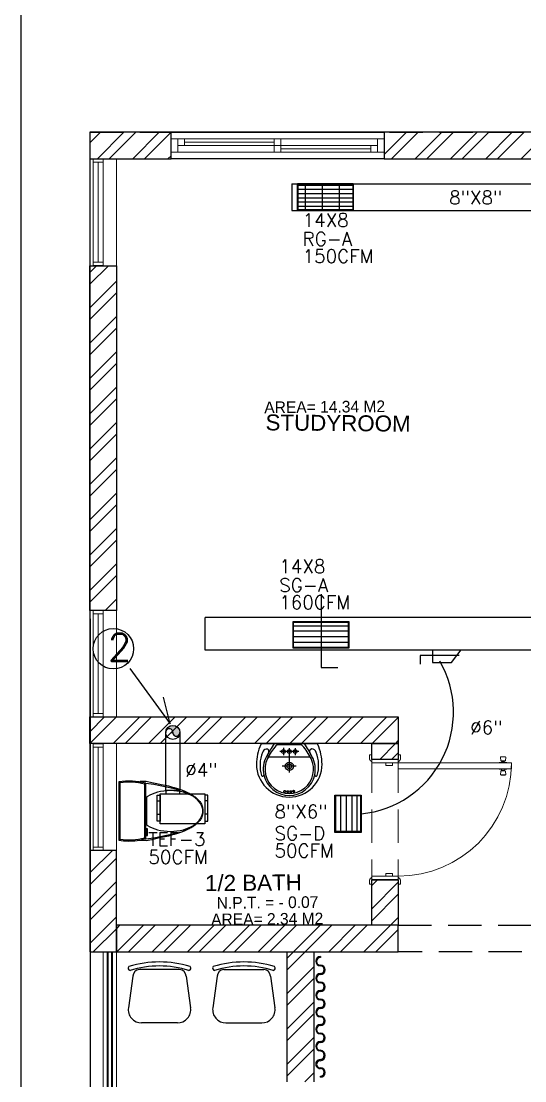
# Model space of a CAD drawing. Header units: millimetres. Extents: x 1591 to 1638, y 1324 to 1492.
# Drawn here: x 1605.45 to 1609.23, y 1452.31 to 1460.26 of the extents above; entities that cross this region are included whole.
import ezdxf

# ---------------------------------------------------------------- set-up
doc = ezdxf.new("R2010")
doc.units = ezdxf.units.MM
doc.linetypes.add('HIDDEN', pattern=[0.375, 0.25, -0.125])
for name, color, linetype in [('AA', 7, 'Continuous'), ('Li-Proyecciones', 40, 'HIDDEN'), ('Mu-0.20', 5, 'Continuous'), ('Mu-Alfeizar', 141, 'Continuous'), ('Plump', 7, 'Continuous'), ('TEXTS', 1, 'Continuous'), ('Tx-Espacio', 7, 'Continuous')]:
    doc.layers.add(name, color=color, linetype=linetype)
for name, color, linetype, lineweight in [('BARANDA', 2, 'Continuous', 35), ('JAMBA', 1, 'HIDDEN', 15), ('muro bajo', 123, 'Continuous', 9), ('PUERTAS', 3, 'Continuous', 20), ('Ventanas', 3, 'Continuous', 13)]:
    doc.layers.add(name, color=color, linetype=linetype, lineweight=lineweight)
doc.layers.add('Ha-Muros 0.20', color=7, linetype='Continuous', true_color=0x8c8c8c)
doc.styles.add('CHICO', font='stylu.ttf')
doc.styles.add('GORDITA', font='swissek.ttf')
doc.styles.add('TEXTS', font='romans9.shx')
doc.linetypes.add('BATTING', pattern='A,0.00254,-2.54,[134,ltypeshp.shx,S=2.54,R=0,X=-2.54,Y=0],-5.08,[134,ltypeshp.shx,S=2.54,R=180,X=2.54,Y=0],-2.54', length=10.16254)

# ---------------------------------------------------------------- blocks, each defined once
blk = doc.blocks.new('A$Cec5ab6e8')
at = {"color": 9, "true_color": 0xc7c8ca}
for p, q in [((18.7426, 15.5901), (18.3294, 15.5901)), ((18.6052, 15.59), (18.5173, 15.59)), ((18.6229, 15.5813), (18.4491, 15.5813)), ((18.6077, 15.532), (18.4645, 15.532)), ((18.4925, 15.5321), (18.4909, 15.5321)), ((18.4917, 15.5586), (18.4917, 15.5055)), ((18.4917, 15.5313), (18.4917, 15.5329)), ((18.5371, 15.5321), (18.5355, 15.5321)), ((18.5363, 15.5574), (18.5363, 15.3745)), ((18.5363, 15.5313), (18.5363, 15.5329)), ((18.5812, 15.5321), (18.5797, 15.5321)), ((18.5804, 15.5313), (18.5804, 15.5329)), ((18.5805, 15.5585), (18.5805, 15.5054)), ((18.7031, 15.5514), (18.7059, 15.5514)), ((18.6841, 15.489), (18.388, 15.489)), ((18.5878, 15.4216), (18.4829, 15.4216)), ((18.5371, 15.4216), (18.5355, 15.4216)), ((18.5363, 15.4208), (18.5363, 15.4224)), ((17.3067, 15.31), (17.2569, 15.3044)), ((17.2653, 15.2973), (17.2569, 15.3044)), ((17.2569, 15.3044), (17.2569, 14.8667)), ((17.2653, 14.8738), (17.2653, 15.2973)), ((17.3583, 15.31), (17.3067, 15.31)), ((17.4072, 15.3046), (17.3583, 15.31)), ((17.4577, 15.2933), (17.4072, 15.3046)), ((17.4147, 15.3032), (17.416, 15.3095)), ((17.416, 15.3095), (17.46, 15.3097)), ((17.4577, 15.2933), (17.4493, 15.2869)), ((17.4493, 15.2869), (17.4493, 14.8842)), ((17.4577, 15.2933), (17.4996, 15.2906)), ((17.4577, 14.8778), (17.4577, 15.2933)), ((17.46, 15.3097), (17.5031, 15.3007)), ((17.4996, 15.2906), (17.5179, 15.2874)), ((17.5031, 15.3007), (17.5411, 15.2927)), ((17.5179, 15.2874), (17.7084, 15.2475)), ((17.5411, 15.2927), (17.5744, 15.2856)), ((17.5744, 15.2856), (17.6035, 15.2792)), ((17.6035, 15.2792), (17.6289, 15.2734)), ((17.6289, 15.2734), (17.6513, 15.2679)), ((17.4669, 14.9797), (17.4669, 15.1914)), ((17.6513, 15.2679), (17.6711, 15.2628)), ((17.6711, 15.2628), (17.6889, 15.2577)), ((17.6889, 15.2577), (17.6889, 15.2577)), ((17.6889, 15.2577), (17.705, 15.2526)), ((17.705, 15.2526), (17.7198, 15.2475)), ((17.7198, 15.2475), (17.7332, 15.2424)), ((17.7332, 15.2424), (17.7454, 15.2373)), ((17.7454, 15.2373), (17.7565, 15.2324)), ((17.75, 15.2311), (17.7828, 15.2114)), ((17.7565, 15.2324), (17.7666, 15.2276)), ((17.7666, 15.2276), (17.7758, 15.223)), ((17.7758, 15.223), (17.7842, 15.2186)), ((17.7842, 15.2186), (17.7842, 15.2186)), ((17.7842, 15.2186), (17.7919, 15.2145)), ((17.7919, 15.2145), (17.7989, 15.2106)), ((17.7989, 15.2106), (17.8055, 15.2068)), ((17.8055, 15.2068), (17.8116, 15.2031)), ((17.8116, 15.2031), (17.8174, 15.1994)), ((17.8174, 15.1994), (17.8229, 15.1955)), ((17.8229, 15.1955), (17.8283, 15.1916)), ((17.8283, 15.1916), (17.8336, 15.1873)), ((17.8336, 15.1873), (17.8336, 15.1873)), ((17.8336, 15.1873), (17.8389, 15.1828)), ((17.8389, 15.1828), (17.8442, 15.178)), ((17.8442, 15.178), (17.8494, 15.1729)), ((17.8494, 15.1729), (17.8545, 15.1675)), ((17.8545, 15.1675), (17.8593, 15.1619)), ((17.8593, 15.1619), (17.864, 15.1559)), ((17.864, 15.1559), (17.8682, 15.1497)), ((17.8682, 15.1497), (17.8722, 15.1433)), ((17.8722, 15.1433), (17.8722, 15.1433)), ((17.8722, 15.1433), (17.8757, 15.1366)), ((17.8757, 15.1366), (17.8787, 15.1297)), ((17.8787, 15.1297), (17.8813, 15.1226)), ((17.8813, 15.1226), (17.8835, 15.1154)), ((17.8835, 15.1154), (17.8852, 15.108)), ((17.8757, 15.0345), (17.8722, 15.0278)), ((17.8787, 15.0414), (17.8757, 15.0345)), ((17.8813, 15.0485), (17.8787, 15.0414)), ((17.8835, 15.0557), (17.8813, 15.0485)), ((17.8852, 15.063), (17.8835, 15.0557)), ((17.8852, 15.108), (17.8864, 15.1006)), ((17.8864, 15.0705), (17.8852, 15.063)), ((17.8864, 15.1006), (17.8871, 15.0931)), ((17.8871, 15.078), (17.8864, 15.0705)), ((17.8871, 15.0931), (17.8873, 15.0855)), ((17.8873, 15.0855), (17.8871, 15.078)), ((17.8873, 15.0855), (17.8873, 15.0855)), ((17.4717, 14.9526), (17.4623, 14.9526)), ((17.4623, 14.9526), (17.4623, 14.9024)), ((17.4717, 14.9024), (17.4717, 14.9526)), ((17.75, 14.9399), (17.7828, 14.9597)), ((17.7842, 14.9525), (17.7758, 14.9481)), ((17.7919, 14.9566), (17.7842, 14.9525)), ((17.7842, 14.9525), (17.7842, 14.9525)), ((17.7989, 14.9605), (17.7919, 14.9566)), ((17.8055, 14.9643), (17.7989, 14.9605)), ((17.8116, 14.968), (17.8055, 14.9643)), ((17.8174, 14.9717), (17.8116, 14.968)), ((17.8229, 14.9755), (17.8174, 14.9717)), ((17.8283, 14.9795), (17.8229, 14.9755)), ((17.8336, 14.9837), (17.8283, 14.9795)), ((17.8389, 14.9883), (17.8336, 14.9837)), ((17.8336, 14.9837), (17.8336, 14.9837)), ((17.8442, 14.9931), (17.8389, 14.9883)), ((17.8494, 14.9982), (17.8442, 14.9931)), ((17.8545, 15.0036), (17.8494, 14.9982)), ((17.8594, 15.0092), (17.8545, 15.0036)), ((17.864, 15.0152), (17.8594, 15.0092)), ((17.8682, 15.0214), (17.864, 15.0152)), ((17.8722, 15.0278), (17.8682, 15.0214)), ((17.8722, 15.0278), (17.8722, 15.0278)), ((17.2569, 14.8667), (17.2653, 14.8738)), ((17.4493, 14.8842), (17.4577, 14.8778)), ((17.4577, 14.8778), (17.4997, 14.8805)), ((17.4623, 14.9024), (17.4717, 14.9024)), ((17.4997, 14.8805), (17.5179, 14.8837)), ((17.5411, 14.8784), (17.5031, 14.8704)), ((17.5179, 14.8837), (17.7084, 14.9236)), ((17.5744, 14.8855), (17.5411, 14.8784)), ((17.6035, 14.8919), (17.5744, 14.8855)), ((17.629, 14.8977), (17.6035, 14.8919)), ((17.6513, 14.9031), (17.629, 14.8977)), ((17.6711, 14.9083), (17.6513, 14.9031)), ((17.6889, 14.9134), (17.6711, 14.9083)), ((17.705, 14.9185), (17.6889, 14.9134)), ((17.6889, 14.9134), (17.6889, 14.9134)), ((17.7198, 14.9236), (17.705, 14.9185)), ((17.7332, 14.9287), (17.7198, 14.9236)), ((17.7454, 14.9338), (17.7332, 14.9287)), ((17.7565, 14.9387), (17.7454, 14.9338)), ((17.7666, 14.9435), (17.7565, 14.9387)), ((17.7758, 14.9481), (17.7666, 14.9435)), ((17.4147, 14.8678), (17.4155, 14.8641)), ((17.46, 14.8613), (17.4155, 14.8641)), ((17.5031, 14.8704), (17.46, 14.8613)), ((18.7696, 13.9939), (18.7696, 13.9852)), ((17.3612, 13.8451), (17.3275, 13.6092)), ((17.7112, 13.8951), (17.4112, 13.8951)), ((17.7612, 13.8451), (17.7949, 13.6092)), ((17.9951, 13.8451), (17.9614, 13.6092)), ((18.0451, 13.8951), (18.3451, 13.8951)), ((18.3951, 13.8451), (18.4288, 13.6092)), ((17.6959, 13.4951), (17.4265, 13.4951)), ((18.0604, 13.4951), (18.3298, 13.4951)), ((18.7696, 13.0869), (18.7696, 13.0956))]:
    blk.add_line(p, q, dxfattribs=at)
for centre, radius in [((18.4917, 15.5321), 0.0145), ((18.5363, 15.5321), 0.0145), ((18.5804, 15.5321), 0.0145), ((18.5363, 15.4216), 0.0308), ((18.5363, 15.4216), 0.0176)]:
    blk.add_circle(centre, radius, dxfattribs=at)
for centre, radius, start, end in [((18.3294, 15.5813), 0.0088, 90, 156.83181), ((19.0719, 15.1442), 0.7885, 145.56533, 153.54773), ((18.0002, 15.1442), 0.7885, 26.45227, 34.43467), ((18.7426, 15.5813), 0.0088, 23.16819, 90), ((18.6822, 15.4304), 0.3925, 156.83181, 179.15262), ((18.5833, 15.4274), 0.2669, 158.43826, 196.59462), ((18.369, 15.5162), 0.0352, 99.69888, 164.66863), ((18.366, 15.5336), 0.0176, 331.11998, 99.69888), ((19.0719, 15.1442), 0.7885, 151.11998, 153.54773), ((18.7549, 15.2948), 0.4248, 138.67382, 154.29087), ((18.4491, 15.5637), 0.0176, 90, 138.67382), ((18.6229, 15.5637), 0.0176, 41.32618, 90), ((18.3172, 15.2948), 0.4248, 25.70913, 41.32618), ((18.7059, 15.5338), 0.0176, 90, 208.90043), ((18.0002, 15.1442), 0.7885, 26.45227, 28.90043), ((18.7031, 15.5162), 0.0352, 15.33137, 90), ((18.5074, 15.4282), 0.2494, 342.00697, 22.96015), ((18.3899, 15.4304), 0.3925, 0.84738, 23.16819), ((18.536, 15.4362), 0.2463, 180, 0), ((18.536, 15.3987), 0.1957, 150.36803, 192.41908), ((18.536, 15.3987), 0.1825, 153.86427, 26.13573), ((18.388, 15.4714), 0.0176, 90, 153.86427), ((18.6841, 15.4714), 0.0176, 26.13573, 90), ((18.536, 15.3987), 0.1957, 347.58092, 29.63197), ((18.3359, 15.3547), 0.00915, 202.1651, 12.41908), ((18.536, 15.3984), 0.1957, 192.3291, 347.6709), ((18.7361, 15.3547), 0.00915, 167.58092, 337.8349), ((17.3324, 14.8513), 0.451, 74.98116, 98.56449), ((17.5674, 15.0398), 0.1819, 122.12032, 123.53689), ((17.6131, 14.9669), 0.268, 104.57696, 122.12027), ((17.6431, 14.8514), 0.3872, 90.00131, 104.57693), ((17.6431, 14.8514), 0.3872, 75.42566, 90.00128), ((17.6809, 15.1165), 0.1338, 58.92944, 78.17123), ((17.6731, 14.9669), 0.268, 57.88231, 75.42562), ((17.7189, 15.0398), 0.1819, 33.41916, 57.88234), ((18.4955, 15.2321), 0.00253, 142.20801, 180), ((18.4955, 15.2321), 0.00253, 180, 217.79199), ((18.4983, 15.2299), 0.00609, 118.10913, 142.20801), ((18.4983, 15.2343), 0.00609, 217.79199, 241.89087), ((18.5002, 15.2264), 0.0101, 102.47595, 118.10913), ((18.5002, 15.2378), 0.0101, 241.89087, 257.52405), ((18.5014, 15.2208), 0.0158, 90, 102.47595), ((18.5014, 15.2433), 0.0158, 257.52405, 270), ((18.5014, 15.2208), 0.0158, 77.52405, 90), ((18.5014, 15.2433), 0.0158, 270, 282.47595), ((18.5026, 15.2264), 0.0101, 61.89087, 77.52405), ((18.5026, 15.2378), 0.0101, 282.47595, 298.10913), ((18.5045, 15.2299), 0.00609, 37.79199, 61.89087), ((18.5045, 15.2343), 0.00609, 298.10913, 322.20801), ((18.5073, 15.2321), 0.00253, 360, 37.79199), ((18.5073, 15.2321), 0.00253, 322.20801, 0), ((18.5185, 15.2302), 0.00253, 142.20801, 180), ((18.5185, 15.2302), 0.00253, 180, 217.79199), ((18.5213, 15.228), 0.00609, 118.10913, 142.20801), ((18.5213, 15.2323), 0.00609, 217.79199, 241.89087), ((18.5232, 15.2245), 0.0101, 102.47595, 118.10913), ((18.5232, 15.2358), 0.0101, 241.89087, 257.52405), ((18.5244, 15.2189), 0.0158, 90, 102.47595), ((18.5244, 15.2414), 0.0158, 257.52405, 270), ((18.5244, 15.2189), 0.0158, 77.52405, 90), ((18.5244, 15.2414), 0.0158, 270, 282.47595), ((18.5257, 15.2245), 0.0101, 61.89087, 77.52405), ((18.5257, 15.2358), 0.0101, 282.47595, 298.10913), ((18.5275, 15.228), 0.00609, 37.79199, 61.89087), ((18.5275, 15.2323), 0.00609, 298.10913, 322.20801), ((18.5303, 15.2302), 0.00253, 0, 37.79199), ((18.5303, 15.2302), 0.00253, 322.20801, 360), ((18.5411, 15.2302), 0.00253, 142.20801, 180), ((18.5411, 15.2302), 0.00253, 180, 217.79199), ((18.5439, 15.228), 0.00609, 118.10913, 142.20801), ((18.5439, 15.2323), 0.00609, 217.79199, 241.89087), ((18.5457, 15.2245), 0.0101, 102.47595, 118.10913), ((18.5457, 15.2358), 0.0101, 241.89087, 257.52405), ((18.547, 15.2189), 0.0158, 90, 102.47595), ((18.547, 15.2414), 0.0158, 257.52405, 270), ((18.547, 15.2189), 0.0158, 77.52405, 90), ((18.547, 15.2414), 0.0158, 270, 282.47595), ((18.5482, 15.2245), 0.0101, 61.89087, 77.52405), ((18.5482, 15.2358), 0.0101, 282.47595, 298.10913), ((18.5501, 15.228), 0.00609, 37.79199, 61.89087), ((18.5501, 15.2323), 0.00609, 298.10913, 322.20801), ((18.5529, 15.2302), 0.00253, 0, 37.79199), ((18.5529, 15.2302), 0.00253, 322.20801, 360), ((18.5629, 15.234), 0.00253, 142.20801, 180), ((18.5629, 15.234), 0.00253, 180, 217.79199), ((18.5657, 15.2319), 0.00609, 118.10913, 142.20801), ((18.5657, 15.2362), 0.00609, 217.79199, 241.89087), ((18.5676, 15.2283), 0.0101, 102.47595, 118.10913), ((18.5676, 15.2397), 0.0101, 241.89087, 257.52405), ((18.5688, 15.2228), 0.0158, 90, 102.47595), ((18.5688, 15.2453), 0.0158, 257.52405, 270), ((18.5688, 15.2228), 0.0158, 77.52405, 90), ((18.5688, 15.2453), 0.0158, 270, 282.47595), ((18.5701, 15.2283), 0.0101, 61.89087, 77.52405), ((18.5701, 15.2397), 0.0101, 282.47595, 298.10913), ((18.5719, 15.2319), 0.00609, 37.79199, 61.89087), ((18.5719, 15.2362), 0.00609, 298.10913, 322.20801), ((18.5747, 15.234), 0.00253, 360, 37.79199), ((18.5747, 15.234), 0.00253, 322.20801, 0), ((17.7883, 15.0855), 0.0988, 0.00135, 33.41917), ((17.7883, 15.0855), 0.0988, 326.58342, 0.00124), ((17.5674, 15.1313), 0.1819, 236.4657, 237.88227), ((17.6131, 15.2042), 0.268, 237.88232, 255.42563), ((17.6731, 15.2042), 0.268, 284.57697, 302.12028), ((17.7189, 15.1313), 0.1819, 302.12024, 326.58342), ((17.3324, 15.3197), 0.451, 261.4381, 285.02143), ((17.3324, 15.3197), 0.4593, 277.74124, 285.82328), ((17.6431, 15.3196), 0.3872, 255.42565, 270.00126), ((17.6431, 15.3196), 0.3872, 270.00133, 284.57694), ((17.6809, 15.0546), 0.1338, 281.83136, 301.07315), ((17.3324, 15.3197), 0.4593, 260.53897, 277.74124), ((17.5612, 13.1758), 0.7765, 72.77108, 107.22898), ((17.5612, 13.1758), 0.7465, 72.77108, 107.22898), ((18.1951, 13.1758), 0.7765, 72.77102, 107.22892), ((18.1951, 13.1758), 0.7465, 72.77102, 107.22892), ((18.7696, 13.9589), 0.0351, 90, 270), ((18.7696, 13.9565), 0.0288, 90, 270), ((18.7696, 13.8926), 0.0351, 270, 90), ((18.7696, 13.895), 0.0288, 270, 90), ((17.343, 13.9055), 0.0169, 134.39284, 260.06511), ((17.4112, 13.8451), 0.05, 90.00003, 180.00003), ((17.7112, 13.8451), 0.05, 0.00003, 90.00003), ((17.7794, 13.9055), 0.0169, 279.93494, 45.60721), ((17.9769, 13.9055), 0.0169, 134.39279, 260.06506), ((18.0451, 13.8451), 0.05, 89.99997, 179.99997), ((18.3451, 13.8451), 0.05, 359.99997, 89.99997), ((18.4133, 13.9055), 0.0169, 279.93489, 45.60716), ((18.7696, 13.8312), 0.0351, 90, 270), ((18.7696, 13.8288), 0.0288, 90, 270), ((18.7696, 13.765), 0.0351, 270, 90), ((18.7696, 13.7673), 0.0288, 270, 90), ((18.7696, 13.7035), 0.0351, 90, 270), ((18.7696, 13.7011), 0.0288, 90, 270), ((17.4265, 13.5951), 0.1, 171.86992, 270.00003), ((17.6959, 13.5951), 0.1, 270.00003, 8.13013), ((18.0604, 13.5951), 0.1, 171.86987, 269.99997), ((18.3298, 13.5951), 0.1, 269.99997, 8.13008), ((18.7696, 13.5758), 0.0351, 90, 270), ((18.7696, 13.5735), 0.0288, 90, 270), ((18.7696, 13.6373), 0.0351, 270, 90), ((18.7696, 13.6397), 0.0288, 270, 90), ((18.7696, 13.5096), 0.0351, 270, 90), ((18.7696, 13.512), 0.0288, 270, 90), ((18.7696, 13.4482), 0.0351, 90, 270), ((18.7696, 13.4458), 0.0288, 90, 270), ((18.7696, 13.382), 0.0351, 270, 90), ((18.7696, 13.3844), 0.0288, 270, 90), ((18.7696, 13.3205), 0.0351, 90, 270), ((18.7696, 13.3181), 0.0288, 90, 270), ((18.7652, 13.2502), 0.0395, 276.39429, 83.60571), ((18.7651, 13.2525), 0.0332, 277.70295, 82.29705), ((18.7678, 13.1864), 0.0333, 86.97345, 273.02655), ((18.7678, 13.184), 0.027, 86.28635, 273.71366), ((18.7696, 13.1219), 0.0351, 270, 90), ((18.7696, 13.1243), 0.0288, 270, 90)]:
    blk.add_arc(centre, radius, start, end, dxfattribs=at)
at = {"layer": 'BARANDA', "color": 9, "true_color": 0xc7c8ca}
for p, q in [((17.1721, 9.0795), (17.1721, 14.0275)), ((17.2047, 9.0795), (17.2047, 14.0275))]:
    blk.add_line(p, q, dxfattribs=at)
at = {"layer": 'Defpoints', "color": 9, "true_color": 0xc7c8ca}
for p, q in [((29.8386, 20.18), (17.0386, 20.18)), ((17.0386, 20.18), (17.0426, 8.8796))]:
    blk.add_line(p, q, dxfattribs=at)
at = {"layer": 'Ha-Muros 0.20', "color": 9, "linetype": 'Continuous', "true_color": 0xc7c8ca}
for p, q in [((17.0386, 20.1007, 0), (17.1178, 20.1799, 0)), ((17.0946, 19.9799, 0), (17.2946, 20.1799, 0)), ((17.183, 19.9799, 0), (17.383, 20.1799, 0)), ((17.3598, 19.9799, 0), (17.5598, 20.1799, 0)), ((17.4481, 19.9799, 0), (17.6481, 20.1799, 0)), ((19.2483, 20.0123, 0), (19.4159, 20.1799, 0)), ((19.3043, 19.9799, 0), (19.5043, 20.1799, 0)), ((19.4811, 19.9799, 0), (19.6811, 20.1799, 0)), ((19.5695, 19.9799, 0), (19.7695, 20.1799, 0)), ((19.7462, 19.9799, 0), (19.9462, 20.1799, 0)), ((19.8346, 19.9799, 0), (20.0346, 20.1799, 0)), ((20.0114, 19.9799, 0), (20.2114, 20.1799, 0)), ((20.0998, 19.9799, 0), (20.2998, 20.1799, 0)), ((20.2766, 19.9799, 0), (20.4766, 20.1799, 0)), ((17.6249, 19.9799, 0), (17.6483, 20.0033, 0)), ((17.0385, 19.1284, 0), (17.0888, 19.1786, 0)), ((17.0385, 19.04, 0), (17.1772, 19.1786, 0)), ((17.0385, 18.8632, 0), (17.2386, 19.0633, 0)), ((17.0385, 18.7748, 0), (17.2386, 18.9749, 0)), ((17.0385, 18.598, 0), (17.2386, 18.7981, 0)), ((17.0385, 18.5096, 0), (17.2386, 18.7097, 0)), ((17.0385, 18.3329, 0), (17.2386, 18.533, 0)), ((17.0385, 18.2445, 0), (17.2386, 18.4446, 0)), ((17.0385, 18.0677, 0), (17.2386, 18.2678, 0)), ((17.0385, 17.9793, 0), (17.2386, 18.1794, 0)), ((17.0385, 17.8025, 0), (17.2386, 18.0026, 0)), ((17.0385, 17.7141, 0), (17.2386, 17.9142, 0)), ((17.0385, 17.5373, 0), (17.2386, 17.7375, 0)), ((17.0385, 17.449, 0), (17.2386, 17.6491, 0)), ((17.0385, 17.2722, 0), (17.2386, 17.4723, 0)), ((17.0385, 17.1838, 0), (17.2386, 17.3839, 0)), ((17.0385, 17.007, 0), (17.2386, 17.2071, 0)), ((17.0385, 16.9186, 0), (17.2386, 17.1187, 0)), ((17.0385, 16.7418, 0), (17.2386, 16.9419, 0)), ((17.0385, 16.6534, 0), (17.2386, 16.8536, 0)), ((17.1533, 16.5915, 0), (17.2386, 16.6768, 0)), ((17.0379, 15.6806, 0), (17.1488, 15.7915, 0)), ((17.0379, 15.5922, 0), (17.2372, 15.7914, 0)), ((17.2139, 15.5914, 0), (17.4139, 15.7914, 0)), ((17.3023, 15.5914, 0), (17.5023, 15.7914, 0)), ((17.4791, 15.5914, 0), (17.6791, 15.7914, 0)), ((17.5675, 15.5914, 0), (17.7675, 15.7914, 0)), ((17.7442, 15.5914, 0), (17.9442, 15.7914, 0)), ((17.8326, 15.5914, 0), (18.0326, 15.7914, 0)), ((18.0094, 15.5914, 0), (18.2094, 15.7914, 0)), ((18.0978, 15.5914, 0), (18.2978, 15.7914, 0)), ((18.2745, 15.5914, 0), (18.4745, 15.7914, 0)), ((18.3629, 15.5914, 0), (18.5629, 15.7914, 0)), ((18.5397, 15.5914, 0), (18.7397, 15.7913, 0)), ((18.6281, 15.5914, 0), (18.828, 15.7913, 0)), ((18.8048, 15.5913, 0), (19.0048, 15.7913, 0)), ((18.8932, 15.5913, 0), (19.0932, 15.7913, 0)), ((19.07, 15.5913, 0), (19.27, 15.7913, 0)), ((19.1585, 15.5915, 0), (19.3551, 15.7881, 0)), ((19.1551, 15.5881, 0), (19.1584, 15.5913, 0)), ((19.215, 15.4711, 0), (19.3351, 15.5913, 0)), ((19.3353, 15.5915, 0), (19.3551, 15.6113, 0)), ((19.3033, 15.4711, 0), (19.3551, 15.5229, 0)), ((17.0385, 14.6205, 0), (17.208, 14.79, 0)), ((17.0385, 14.5321, 0), (17.2386, 14.7322, 0)), ((17.0385, 14.3554, 0), (17.2386, 14.5555, 0)), ((19.1551, 14.5274, 0), (19.1979, 14.5702, 0)), ((19.1551, 14.3507, 0), (19.3551, 14.5507, 0)), ((17.0385, 14.267, 0), (17.2386, 14.4671, 0)), ((19.1551, 14.2623, 0), (19.3551, 14.4623, 0)), ((17.0385, 14.0902, 0), (17.2386, 14.2903, 0)), ((19.2972, 14.2276, 0), (19.3551, 14.2855, 0)), ((17.0642, 14.0275, 0), (17.2386, 14.2019, 0)), ((17.2386, 14.2019, 0), (17.2643, 14.2276, 0)), ((17.241, 14.0275, 0), (17.441, 14.2276, 0)), ((17.3293, 14.0275, 0), (17.5294, 14.2276, 0)), ((17.5061, 14.0275, 0), (17.7062, 14.2276, 0)), ((17.5945, 14.0275, 0), (17.7946, 14.2276, 0)), ((17.7713, 14.0275, 0), (17.9714, 14.2276, 0)), ((17.8597, 14.0275, 0), (18.0598, 14.2276, 0)), ((18.0365, 14.0275, 0), (18.2365, 14.2276, 0)), ((18.1248, 14.0275, 0), (18.3249, 14.2276, 0)), ((18.3016, 14.0275, 0), (18.5017, 14.2276, 0)), ((18.39, 14.0275, 0), (18.5901, 14.2276, 0)), ((18.5668, 14.0275, 0), (18.7669, 14.2276, 0)), ((18.6552, 14.0275, 0), (18.8553, 14.2276, 0)), ((18.832, 14.0275, 0), (19.032, 14.2276, 0)), ((18.9203, 14.0275, 0), (19.1204, 14.2276, 0)), ((19.0971, 14.0275, 0), (19.2972, 14.2276, 0)), ((19.1855, 14.0275, 0), (19.3551, 14.1971, 0)), ((18.5204, 13.9811, 0), (18.5668, 14.0275, 0)), ((18.5204, 13.8927, 0), (18.6552, 14.0275, 0)), ((18.5203, 13.7159, 0), (18.721, 13.9166, 0)), ((18.5203, 13.6274, 0), (18.721, 13.8281, 0)), ((18.5202, 13.4506, 0), (18.7209, 13.6513, 0)), ((18.5202, 13.3622, 0), (18.7209, 13.5629, 0)), ((18.5202, 13.1854, 0), (18.7209, 13.3861, 0)), ((18.5201, 13.0969, 0), (18.7208, 13.2976, 0)), ((18.6534, 13.0534, 0), (18.7208, 13.1208, 0))]:
    blk.add_line(p, q, dxfattribs=at)
at = {"layer": 'JAMBA', "color": 9, "true_color": 0xc7c8ca}
for p, q in [((19.1377, 15.4728), (19.1377, 15.506)), ((19.1377, 15.506), (19.1551, 15.506)), ((19.1405, 15.4728), (19.1377, 15.4728)), ((19.1551, 15.4561), (19.1504, 15.4561)), ((19.1551, 15.4874), (19.1535, 15.4858)), ((19.1535, 15.4858), (19.1535, 15.4772)), ((19.1535, 15.4772), (19.1551, 15.4752)), ((19.1551, 15.506), (19.1551, 15.4874)), ((19.1551, 15.4752), (19.1551, 15.4561)), ((19.3726, 15.506), (19.3551, 15.506)), ((19.3551, 15.506), (19.3551, 15.4874)), ((19.3551, 15.4874), (19.3567, 15.4858)), ((19.3567, 15.4772), (19.3551, 15.4752)), ((19.3551, 15.4752), (19.3551, 15.4561)), ((19.3551, 15.4561), (19.3599, 15.4561)), ((19.3567, 15.4858), (19.3567, 15.4772)), ((19.3698, 15.4728), (19.3726, 15.4728)), ((19.3726, 15.4728), (19.3726, 15.506)), ((19.1405, 14.5695), (19.1377, 14.5695)), ((19.1377, 14.5695), (19.1377, 14.5362)), ((19.1551, 14.5861), (19.1504, 14.5861)), ((19.1535, 14.5651), (19.1551, 14.5671)), ((19.1535, 14.5565), (19.1535, 14.5651)), ((19.1551, 14.5549), (19.1535, 14.5565)), ((19.1551, 14.5671), (19.1551, 14.5861)), ((19.1551, 14.5362), (19.1551, 14.5549)), ((19.3551, 14.5671), (19.3551, 14.5861)), ((19.3551, 14.5861), (19.3599, 14.5861)), ((19.3567, 14.5651), (19.3551, 14.5671)), ((19.3551, 14.5549), (19.3567, 14.5565)), ((19.3551, 14.5362), (19.3551, 14.5549)), ((19.3567, 14.5565), (19.3567, 14.5651)), ((19.3698, 14.5695), (19.3726, 14.5695)), ((19.3726, 14.5695), (19.3726, 14.5362)), ((19.1377, 14.5362), (19.1551, 14.5362)), ((19.3726, 14.5362), (19.3551, 14.5362))]:
    blk.add_line(p, q, dxfattribs=at)
for centre, radius, start, end in [((19.1479, 15.4716), 0.00758, 170.86398, 253.601), ((19.1404, 15.456), 0.00997, 1.10655, 57.28488), ((19.3699, 15.456), 0.00997, 122.71512, 178.89345), ((19.3623, 15.4716), 0.00758, 286.399, 9.13602), ((19.1479, 14.5707), 0.00758, 106.399, 189.13602), ((19.1404, 14.5863), 0.00997, 302.71512, 358.89345), ((19.3699, 14.5863), 0.00997, 181.10655, 237.28488), ((19.3623, 14.5707), 0.00758, 350.86398, 73.601)]:
    blk.add_arc(centre, radius, start, end, dxfattribs=at)
at = {"layer": 'Li-Proyecciones', "color": 9, "true_color": 0xc7c8ca}
for p, q in [((17.0386, 20.1799), (27.812, 20.18)), ((17.0386, 20.1799, 0), (27.6274, 20.18, 0)), ((19.3551, 14.0275), (19.3551, 14.2275)), ((19.3551, 14.2275), (22.9085, 14.2275)), ((22.9085, 14.0275), (19.3551, 14.0275))]:
    blk.add_line(p, q, dxfattribs=at)
at = {"layer": 'Mu-0.20', "color": 9, "true_color": 0xc7c8ca}
for p, q in [((17.0386, 20.1799), (17.0386, 19.9799)), ((17.6483, 20.1799), (17.0386, 20.1799)), ((17.6483, 19.9799), (17.6483, 20.1799)), ((19.2483, 20.1799), (19.2483, 19.9799)), ((21.517, 20.1799), (19.2483, 20.1799)), ((17.0386, 19.9799), (17.6483, 19.9799)), ((19.2483, 19.9799), (21.517, 19.9799)), ((17.0385, 16.5915), (17.0385, 19.1786)), ((17.0385, 19.1786), (17.2386, 19.1786)), ((17.2386, 19.1786), (17.2386, 16.5915)), ((17.2386, 16.5915), (17.0385, 16.5915)), ((17.0379, 15.5915), (17.0379, 15.7915)), ((17.0379, 15.7915), (19.3551, 15.7913)), ((19.3551, 15.7913), (19.3551, 15.5913)), ((19.3551, 15.5913), (17.0379, 15.5915)), ((19.1551, 15.4711), (19.1551, 15.5915)), ((19.1551, 15.5915), (19.3551, 15.5915)), ((19.3551, 15.5915), (19.3551, 15.4711)), ((19.3551, 15.4711), (19.1551, 15.4711)), ((17.0385, 14.79), (17.0386, 14.0275)), ((17.2386, 14.79), (17.0385, 14.79)), ((17.2387, 14.0275), (17.2386, 14.79)), ((19.1551, 14.2276), (19.1551, 14.5702)), ((19.1551, 14.5702), (19.3551, 14.5702)), ((19.3551, 14.5702), (19.3551, 14.2276)), ((19.3551, 14.2276), (17.2386, 14.2276)), ((17.2386, 14.2276), (17.2386, 14.0275)), ((19.3551, 14.2276), (19.1551, 14.2276)), ((19.3551, 14.0275), (19.3551, 14.2276)), ((17.0386, 14.0275), (17.2387, 14.0275)), ((17.2386, 14.0275), (19.3551, 14.0275)), ((18.5201, 13.0534), (18.5204, 14.0275)), ((18.5204, 14.0275), (18.7211, 14.0275)), ((18.7211, 14.0275), (18.7207, 13.0534))]:
    blk.add_line(p, q, dxfattribs=at)
at = {"layer": 'Mu-Alfeizar', "color": 9, "true_color": 0xc7c8ca}
for p, q in [((17.6483, 20.1799), (19.2483, 20.1799)), ((17.6483, 19.9799), (17.6483, 20.1799)), ((19.2483, 20.1799), (19.2483, 19.9799)), ((19.2483, 19.9799), (17.6483, 19.9799))]:
    blk.add_line(p, q, dxfattribs=at)
at = {"layer": 'muro bajo', "color": 9, "true_color": 0xc7c8ca}
for p, q in [((17.0386, 19.9799), (17.0386, 19.1799)), ((17.2386, 19.9799), (17.2386, 19.1799)), ((17.0379, 15.7915), (17.0379, 16.5915)), ((17.2379, 15.7915), (17.2379, 16.5915)), ((17.0379, 15.59), (17.0379, 14.79)), ((17.2379, 15.59), (17.2379, 14.79)), ((17.2379, 14.0275), (17.1379, 14.0275)), ((17.1379, 14.0275), (17.1379, 9.0795)), ((17.2379, 9.0795), (17.2379, 14.0275))]:
    blk.add_line(p, q, dxfattribs=at)
at = {"layer": 'PUERTAS', "color": 9, "linetype": 'HIDDEN', "true_color": 0xc7c8ca}
for p, q in [((19.1551, 15.4711), (19.1551, 14.5711)), ((19.3551, 15.4711), (19.3551, 14.5711))]:
    blk.add_line(p, q, dxfattribs=at)
at = {"layer": 'PUERTAS', "color": 9, "true_color": 0xc7c8ca}
for p, q in [((19.3551, 15.4711), (19.1551, 15.4711)), ((19.1551, 15.4461), (19.1551, 15.4711)), ((19.3551, 15.4461), (19.1551, 15.4461)), ((19.2601, 15.4461), (19.2601, 15.4261)), ((19.3101, 15.4461), (19.3101, 15.4261)), ((19.3551, 15.4711), (19.3551, 15.4461)), ((19.3551, 15.4461), (20.2051, 15.4461)), ((19.3551, 15.4461), (19.3551, 15.4011)), ((20.1129, 15.4462), (20.1129, 15.4465)), ((20.1149, 15.4485), (20.1285, 15.4512)), ((20.1251, 15.4629), (20.1223, 15.4889)), ((20.1243, 15.4912), (20.1421, 15.4912)), ((20.1265, 15.4922), (20.1421, 15.4922)), ((20.1265, 15.4912), (20.1265, 15.4922)), ((20.1271, 15.4612), (20.1421, 15.4612)), ((20.1285, 15.4512), (20.1288, 15.4512)), ((20.1308, 15.4532), (20.1308, 15.453)), ((20.1309, 15.4612), (20.1309, 15.4609)), ((20.1328, 15.455), (20.1421, 15.455)), ((20.1329, 15.4589), (20.1421, 15.4589)), ((20.1332, 15.455), (20.1332, 15.4589)), ((20.1368, 15.4922), (20.1368, 15.4928)), ((20.1421, 15.4928), (20.1368, 15.4928)), ((20.1421, 15.4928), (20.1473, 15.4928)), ((20.1577, 15.4922), (20.1421, 15.4922)), ((20.1598, 15.4912), (20.1421, 15.4912)), ((20.1571, 15.4612), (20.1421, 15.4612)), ((20.1512, 15.4589), (20.1421, 15.4589)), ((20.1514, 15.455), (20.1421, 15.455)), ((20.1473, 15.4922), (20.1473, 15.4928)), ((20.151, 15.455), (20.151, 15.4589)), ((20.1532, 15.4612), (20.1532, 15.4609)), ((20.1534, 15.4532), (20.1534, 15.453)), ((20.1556, 15.4512), (20.1554, 15.4512)), ((20.1692, 15.4485), (20.1556, 15.4512)), ((20.1577, 15.4912), (20.1577, 15.4922)), ((20.1591, 15.4629), (20.1618, 15.4889)), ((20.1712, 15.4462), (20.1712, 15.4465)), ((20.2051, 15.4461), (20.2051, 15.4011)), ((19.3101, 15.4261), (19.2601, 15.4261)), ((19.3551, 15.4011), (20.2051, 15.4011)), ((20.1129, 15.4011), (20.1129, 15.4008)), ((20.1149, 15.3988), (20.1285, 15.3961)), ((20.1251, 15.3843), (20.1223, 15.3583)), ((20.1243, 15.3561), (20.1421, 15.3561)), ((20.1265, 15.3561), (20.1265, 15.3551)), ((20.1265, 15.3551), (20.1421, 15.3551)), ((20.1271, 15.3861), (20.1421, 15.3861)), ((20.1285, 15.3961), (20.1288, 15.3961)), ((20.1308, 15.3941), (20.1308, 15.3943)), ((20.1309, 15.3861), (20.1309, 15.3863)), ((20.1328, 15.3923), (20.1421, 15.3923)), ((20.1329, 15.3883), (20.1421, 15.3883)), ((20.1332, 15.3923), (20.1332, 15.3883)), ((20.1368, 15.3551), (20.1368, 15.3545)), ((20.1421, 15.3545), (20.1368, 15.3545)), ((20.1514, 15.3923), (20.1421, 15.3923)), ((20.1512, 15.3883), (20.1421, 15.3883)), ((20.1571, 15.3861), (20.1421, 15.3861)), ((20.1598, 15.3561), (20.1421, 15.3561)), ((20.1577, 15.3551), (20.1421, 15.3551)), ((20.1421, 15.3545), (20.1473, 15.3545)), ((20.1473, 15.3551), (20.1473, 15.3545)), ((20.151, 15.3923), (20.151, 15.3883)), ((20.1532, 15.3861), (20.1532, 15.3863)), ((20.1534, 15.3941), (20.1534, 15.3943)), ((20.1556, 15.3961), (20.1554, 15.3961)), ((20.1692, 15.3988), (20.1556, 15.3961)), ((20.1577, 15.3561), (20.1577, 15.3551)), ((20.1591, 15.3843), (20.1618, 15.3583)), ((20.1712, 15.4011), (20.1712, 15.4008)), ((19.3551, 14.5961), (19.1551, 14.5961)), ((19.1551, 14.5961), (19.1551, 14.5711)), ((19.3551, 14.5711), (19.1551, 14.5711)), ((19.3101, 14.6161), (19.2601, 14.6161)), ((19.2601, 14.5961), (19.2601, 14.6161)), ((19.3101, 14.5961), (19.3101, 14.6161)), ((19.3551, 14.5711), (19.3551, 14.5961))]:
    blk.add_line(p, q, dxfattribs=at)
for centre, radius, start, end in [((19.3551, 15.4461), 0.85, 270, 0), ((20.1149, 15.4465), 0.002, 90, 180), ((20.1243, 15.4892), 0.002, 90, 186.07637), ((20.1271, 15.4632), 0.002, 186.07637, 270), ((20.1288, 15.4532), 0.002, 270, 354.74275), ((20.1328, 15.453), 0.002, 90, 174.74275), ((20.1329, 15.4609), 0.002, 180, 270), ((20.1512, 15.4609), 0.002, 270, 0), ((20.1514, 15.453), 0.002, 5.25725, 90), ((20.1554, 15.4532), 0.002, 185.25725, 270), ((20.1571, 15.4632), 0.002, 270, 353.92363), ((20.1598, 15.4892), 0.002, 353.92363, 90), ((20.1692, 15.4465), 0.002, 0, 90), ((20.1149, 15.4008), 0.002, 180, 270), ((20.1243, 15.3581), 0.002, 173.92363, 270), ((20.1271, 15.3841), 0.002, 90, 173.92363), ((20.1288, 15.3941), 0.002, 5.25725, 90), ((20.1328, 15.3943), 0.002, 185.25725, 270), ((20.1329, 15.3863), 0.002, 90, 180), ((20.1512, 15.3863), 0.002, 0, 90), ((20.1514, 15.3943), 0.002, 270, 354.74275), ((20.1554, 15.3941), 0.002, 90, 174.74275), ((20.1571, 15.3841), 0.002, 6.07637, 90), ((20.1598, 15.3581), 0.002, 270, 6.07637), ((20.1692, 15.4008), 0.002, 270, 0)]:
    blk.add_arc(centre, radius, start, end, dxfattribs=at)
at = {"layer": 'Ventanas', "color": 9, "true_color": 0xc7c8ca}
for p, q in [((17.6983, 20.1299), (17.6483, 20.1299)), ((17.6483, 20.1299), (17.6483, 20.0299)), ((17.6483, 20.1299), (19.2483, 20.1299)), ((17.6983, 20.0299), (17.6983, 20.1299)), ((17.6983, 20.0799), (17.6983, 20.1299)), ((17.6983, 20.1299), (17.7483, 20.1299)), ((18.4233, 20.1299), (17.7483, 20.1299)), ((17.7483, 20.1299), (17.7483, 20.0799)), ((18.4233, 20.0799), (18.4233, 20.1299)), ((18.4233, 20.1299), (18.4733, 20.1299)), ((18.4733, 20.1299), (18.4733, 20.0799)), ((19.1983, 20.0299), (19.1983, 20.1299)), ((19.1983, 20.1299), (19.2483, 20.1299)), ((19.2483, 20.1299), (19.2483, 20.0299)), ((17.7483, 20.0799), (17.6983, 20.0799)), ((17.7483, 20.1049), (18.4233, 20.1049)), ((18.4233, 20.0799), (17.7483, 20.0799)), ((18.4233, 20.0299), (18.4233, 20.0799)), ((18.4233, 20.0799), (18.4733, 20.0799)), ((18.4733, 20.0799), (18.4233, 20.0799)), ((19.1983, 20.0799), (18.4733, 20.0799)), ((18.4733, 20.0799), (18.4733, 20.0299)), ((18.4733, 20.0549), (19.1483, 20.0549)), ((19.1483, 20.0299), (19.1483, 20.0799)), ((19.1483, 20.0799), (19.1983, 20.0799)), ((19.1983, 20.0799), (19.1983, 20.0299)), ((17.0636, 19.9549), (17.0636, 19.9799)), ((17.0636, 19.9799), (17.1386, 19.9799)), ((17.1386, 19.9799), (17.1386, 19.9549)), ((17.6483, 20.0299), (17.6983, 20.0299)), ((17.6983, 20.0299), (18.4233, 20.0299)), ((18.4733, 20.0299), (18.4233, 20.0299)), ((19.1483, 20.0299), (18.4733, 20.0299)), ((19.1983, 20.0299), (19.1483, 20.0299)), ((19.2483, 20.0299), (19.1983, 20.0299)), ((17.1386, 19.9549), (17.0636, 19.9549)), ((17.0636, 19.9549), (17.0636, 19.2049)), ((17.1011, 19.2049), (17.1011, 19.9549)), ((17.1386, 19.2049), (17.1386, 19.9549)), ((17.1386, 19.2049), (17.0636, 19.2049)), ((17.0636, 19.2049), (17.0636, 19.1799)), ((17.0636, 19.1799), (17.1386, 19.1799)), ((17.1386, 19.1799), (17.1386, 19.2049)), ((17.0629, 16.5665), (17.0629, 16.5915)), ((17.0629, 16.5915), (17.1379, 16.5915)), ((17.1379, 16.5665), (17.0629, 16.5665)), ((17.0629, 15.8165), (17.0629, 16.5665)), ((17.1004, 16.5665), (17.1004, 15.8165)), ((17.1379, 16.5915), (17.1379, 16.5665)), ((17.1379, 16.5665), (17.1379, 15.8165)), ((17.1379, 15.8165), (17.0629, 15.8165)), ((17.0629, 15.8165), (17.0629, 15.7915)), ((17.0629, 15.7915), (17.1379, 15.7915)), ((17.1379, 15.7915), (17.1379, 15.8165)), ((17.0629, 15.565), (17.0629, 15.59)), ((17.0629, 15.59), (17.1379, 15.59)), ((17.1379, 15.59), (17.1379, 15.565)), ((17.1379, 15.565), (17.0629, 15.565)), ((17.0629, 15.565), (17.0629, 14.815)), ((17.1004, 14.815), (17.1004, 15.565)), ((17.1379, 14.815), (17.1379, 15.565)), ((17.1379, 14.815), (17.0629, 14.815)), ((17.0629, 14.815), (17.0629, 14.79)), ((17.1379, 14.79), (17.1379, 14.815)), ((17.0629, 14.79), (17.1379, 14.79))]:
    blk.add_line(p, q, dxfattribs=at)
at = {"layer": 'Tx-Espacio', "color": 9, "true_color": 0xc7c8ca}
for s, height, rotation, style, p in [('AREA= 14.34 M2', 0.087521, 0.53766, 'CHICO', (18.3485, 18.0713, 0)), ('STUDYROOM', 0.12, 359.46234, 'GORDITA', (18.3574, 17.9427, 0)), ('1/2 BATH', 0.12, 0.53766, 'GORDITA', (17.9038, 14.4841)), ('N.P.T. = - 0.07', 0.087521, 0.53766, 'CHICO', (17.9908, 14.3517)), ('AREA= 2.34 M2', 0.087521, 0.53766, 'CHICO', (17.9493, 14.2276))]:
    blk.add_text(s, height=height, rotation=rotation, dxfattribs=dict(at, style=style)).set_placement(p)
blk = doc.blocks.new('A$Cb55f59c1')
at = {"layer": 'AA', "color": 5}
for p, q in [((0.004, 0.1668), (0.4139, 0.1668)), ((0.004, 0.1289), (0.4139, 0.1289)), ((0.004, 0.0867), (0.4139, 0.0867)), ((0.004, 0.0444), (0.4139, 0.0444)), ((0.004, 0.0065), (0.4139, 0.0065))]:
    blk.add_line(p, q, dxfattribs=at)
blk.add_lwpolyline([(0.4176, 0), (0, 0), (0, 0.1995), (0.4176, 0.1995)], close=True, dxfattribs=at)
blk.add_lwpolyline([(0.004, 0.0065), (0.004, 0.1948), (0.4139, 0.1948), (0.4139, 0.0065)], dxfattribs=at)
blk = doc.blocks.new('A$C30de51d2')
at = {"layer": 'AA', "color": 5}
for p, q in [((0.004, 0.1668), (0.2734, 0.1668)), ((0.004, 0.1289), (0.2734, 0.1289)), ((0.004, 0.0867), (0.2734, 0.0867)), ((0.2815, 0), (0, 0)), ((0.004, 0.0444), (0.2734, 0.0444)), ((0.004, 0.0065), (0.2734, 0.0065))]:
    blk.add_line(p, q, dxfattribs=at)
for points in [[(0, 0), (0, 0.1995), (0.2815, 0.1995), (0.2815, 0)], [(0.004, 0.0065), (0.004, 0.1948), (0.2734, 0.1948), (0.2734, 0.0065)]]:
    blk.add_lwpolyline(points, dxfattribs=at)
blk = doc.blocks.new('A$C5b3ca6d0')
at = {"layer": 'AA'}
h = blk.add_hatch(dxfattribs=at)
h.set_pattern_fill('GRATE', color=6, scale=0.04)
h.set_pattern_definition([(0, (-1630.790977, -1441.678545), (0, 0.03175), []), (90, (-1630.79098, -1441.67854), (-0.127, 8e-18), [])])
h.paths.add_polyline_path([(0.004, 0.0065), (0.4139, 0.0065), (0.4139, 0.1948), (0.004, 0.1948)])
at = {"layer": 'AA', "color": 6}
blk.add_line((0.004, 0.0065), (0.4139, 0.0065), dxfattribs=at)
blk.add_lwpolyline([(0.4176, 0), (0, 0), (0, 0.1995), (0.4176, 0.1995)], close=True, dxfattribs=at)
blk.add_lwpolyline([(0.004, 0.0065), (0.004, 0.1948), (0.4139, 0.1948), (0.4139, 0.0065)], dxfattribs=at)
blk = doc.blocks.new('A$Cbe45ca83')
at = {"layer": 'AA', "color": 116, "true_color": 0x136734}
for p, q in [((0, 0.0909), (0.0127, 0.0909)), ((0.2127, 0.0909), (0.2001, 0.0909)), ((0, 0.0347), (0.0127, 0.0347)), ((0.2127, 0.0347), (0.2001, 0.0347))]:
    blk.add_line(p, q, dxfattribs=at)
for points in [[(0.0127, 0.1206), (0, 0.1206), (0, 0.0113), (0.0127, 0.0113)], [(0.0127, 0.1313), (0.2001, 0.1313), (0.2001, 0.0059), (0.0127, 0.0059)], [(0.2001, 0.1206), (0.2127, 0.1206), (0.2127, 0.0113), (0.2001, 0.0113)], [(0.1754, 0.0059), (0.1169, 0.0059), (0.1169, -0.0082), (0.1754, -0.0082)]]:
    blk.add_lwpolyline(points, close=True, dxfattribs=at)

msp = doc.modelspace()

# ---------------------------------------------------------------- hatches: boundary and pattern name
at = {"layer": 'AA'}
h = msp.add_hatch(color=1, dxfattribs=at)
h.dxf.hatch_style = 1
h.paths.add_polyline_path([(1606.617, 1454.96678, 0.5894434), (1606.53181, 1454.92914, -0.8034963), (1606.58366, 1454.93344)])
h.paths.add_polyline_path([(1606.617, 1454.96678), (1606.58366, 1454.93344, -0.0866635), (1606.58482, 1454.92435, 0.9535484), (1606.63781, 1454.91939, 0.0234959), (1606.63805, 1454.92438, 0.2345796)])

# ---------------------------------------------------------------- linework, layer by layer
at = {"layer": 'AA', "color": 6}
for p, q in [((1607.47874, 1459.04306, -0.00001), (1607.47874, 1458.84306, -0.00001)), ((1607.47874, 1459.04306, -0.00001), (1613.7802, 1459.04306, -0.00001)), ((1607.47874, 1458.84306, -0.00001), (1614.28329, 1458.84306, -0.00001))]:
    msp.add_line(p, q, dxfattribs=at)
at = {"layer": 'AA'}
for p, q in [((1607.69908, 1455.96149, -0.00001), (1607.69908, 1455.41288, -0.00001)), ((1608.73565, 1455.50222, -0.00001), (1608.44359, 1455.50222, -0.00001)), ((1608.44359, 1455.50222, -0.00001), (1608.44359, 1455.43584, -0.00001)), ((1606.26052, 1455.40489, -0.00001), (1606.5658, 1454.98789, -0.00001)), ((1607.69908, 1455.41288, -0.00001), (1607.82377, 1455.41288, -0.00001)), ((1606.5658, 1454.98789, -0.00001), (1606.51462, 1455.19011, -0.00001))]:
    msp.add_line(p, q, dxfattribs=at)
at = {"layer": 'AA', "color": 5}
for p, q in [((1612.43391, 1455.78792, -0.00001), (1606.82786, 1455.78792, -0.00001)), ((1606.82786, 1455.54092, -0.00001), (1606.82786, 1455.78792, -0.00001)), ((1612.43391, 1455.54092, -0.00001), (1606.82786, 1455.54092, -0.00001)), ((1608.53427, 1455.5448, -0.00001), (1608.53427, 1455.45038, -0.00001)), ((1608.67864, 1455.45038, -0.00001), (1608.74969, 1455.5448, -0.00001)), ((1608.53427, 1455.45038, -0.00001), (1608.67864, 1455.45038, -0.00001))]:
    msp.add_line(p, q, dxfattribs=at)
at = {"layer": 'AA', "color": 1, "elevation": -0.00001}
for points in [[(1606.63805, 1454.92438), (1606.63805, 1454.48858), (1606.5316, 1454.48858), (1606.5316, 1454.92438)], [(1606.5746, 1454.92438), (1606.58482, 1454.92438)]]:
    msp.add_lwpolyline(points, dxfattribs=at)
at = {"layer": 'AA', "color": 0}
msp.add_circle((1606.13827, 1455.55311, -0.00001), 0.1521, dxfattribs=at)
at = {"layer": 'AA', "color": 1}
msp.add_circle((1606.58482, 1454.92438, -0.00001), 0.05322, dxfattribs=at)
at = {"layer": 'AA', "color": 5, "linetype": 'BATTING', "ltscale": 0.009}
msp.add_arc((1607.92711, 1455.07621, -0.00001), 0.76566, 275.466202, 30.085059, dxfattribs=at)
at = {"layer": 'AA', "color": 1}
for centre, start, end in [((1606.55821, 1454.92557, -0.00001), 357.437334, 182.562666), ((1606.61144, 1454.92313, -0.00001), 177.308063, 2.691937)]:
    msp.add_arc(centre, 0.02664, start, end, dxfattribs=at)
at = {"layer": 'Plump', "elevation": -0.00001}
msp.add_lwpolyline([(1638.42771, 1440.73361), (1605.44565, 1440.73361), (1605.44565, 1465.47016), (1638.42771, 1465.47016)], close=True, dxfattribs=at)

# ---------------------------------------------------------------- block references
msp.add_blockref('A$Cec5ab6e8', (1588.92328, 1439.2491, -0.00001))
at = {"layer": 'AA', "color": 5}
for name, p in [('A$C5b3ca6d0', (1607.52164, 1458.84408, -0.00001)), ('A$Cb55f59c1', (1607.48795, 1455.55744, -0.00001))]:
    msp.add_blockref(name, p, dxfattribs=at)
at = {"layer": 'AA', "color": 3, "xscale": 1.79449870527128, "yscale": 1.79449870527128, "zscale": 1.79449870527128, "rotation": 180}
msp.add_blockref('A$Cbe45ca83', (1606.84782, 1454.4738, -0.00001), dxfattribs=at)
at = {"layer": 'AA', "color": 5, "rotation": 270}
msp.add_blockref('A$C30de51d2', (1607.80056, 1454.4548, -0.00001), dxfattribs=at)

# ---------------------------------------------------------------- texts
at = {"layer": 'TEXTS', "color": 0, "linetype": 'HIDDEN', "style": 'TEXTS'}
for s, height, p in [('8"X8"', 0.101084, (1608.66008, 1458.88864, 0.43185)), ('14X8', 0.101084, (1607.55899, 1458.71958, 0.43185)), ('RG-A', 0.101084, (1607.55899, 1458.57784, 0.43185)), ('150CFM', 0.101084, (1607.55899, 1458.4486, 0.43185)), ('14X8', 0.101084, (1607.38374, 1456.12103, 0.43185)), ('SG-A', 0.101084, (1607.38374, 1455.97928, 0.43185)), ('160CFM', 0.101084, (1607.38374, 1455.85005, 0.43185)), ('2', 0.20299, (1606.09795, 1455.46289, 0.86721)), ('Ø6"', 0.101084, (1608.81832, 1454.91138, 0.43185)), ('Ø4"', 0.101084, (1606.67816, 1454.59265, 0.43185)), ('8"X6"', 0.101084, (1607.34796, 1454.28001, 0.43185)), ('SG-D', 0.101084, (1607.34796, 1454.1161, 0.43185)), ('TEF-3', 0.101084, (1606.40102, 1454.07277, 0.43185)), ('50CFM', 0.101084, (1606.40102, 1453.93934, 0.43185)), ('50CFM', 0.101084, (1607.34796, 1453.98687, 0.43185))]:
    msp.add_text(s, height=height, dxfattribs=at).set_placement(p)

doc.saveas('drawing.dxf')
